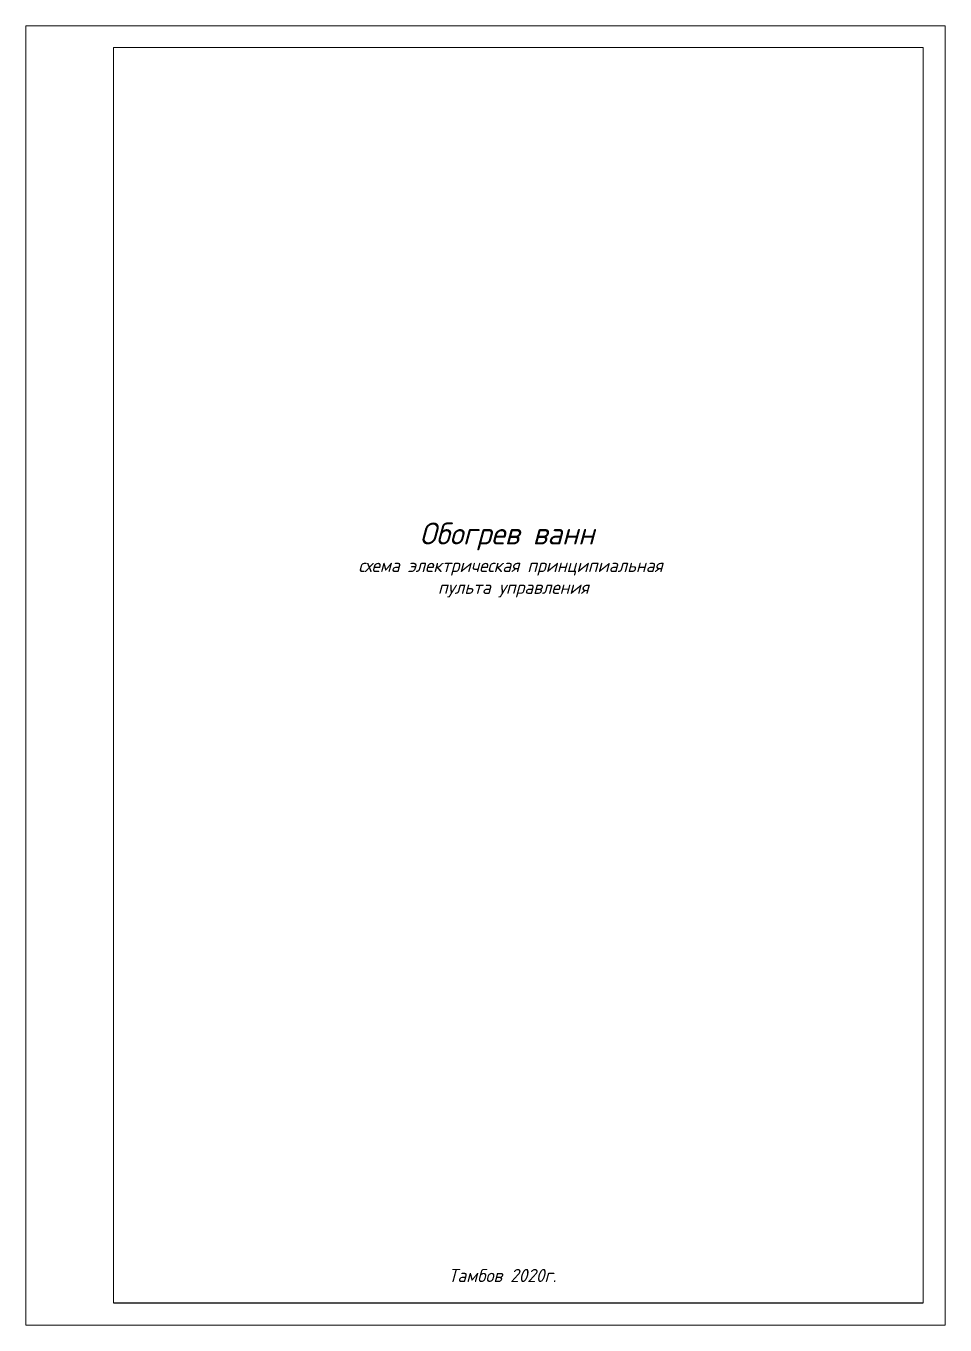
# Model space of a CAD drawing. Extents: x -319 to 3117, y -991 to 292.
# Drawn here: x -319.5 to -109.5, y -5 to 292 of the extents above; entities that cross this region are included whole.
import ezdxf

# ---------------------------------------------------------------- set-up
doc = ezdxf.new("R2010")
doc.units = 0
doc.linetypes.add('Caddy_Solid', pattern=[0])
doc.layers.get('0').update_dxf_attribs({"lineweight": 15})
doc.layers.add('SYMS', color=7, linetype='Continuous')
doc.styles.get("Standard").update_dxf_attribs({"font": 'GOST_Common Italic_0.ttf'})

msp = doc.modelspace()

# ---------------------------------------------------------------- linework, layer by layer
at = {"linetype": 'Caddy_Solid'}
for p, q in [((-109.454, 292), (-319.454, 292)), ((-319.454, 292), (-319.454, -5)), ((-109.454, -5), (-109.454, 292)), ((-299.454, 0.061), (-299.454, 287.061)), ((-114.454, 287.061), (-299.454, 287.061)), ((-319.454, -5), (-109.454, -5))]:
    msp.add_line(p, q, dxfattribs=at)
msp.add_line((-114.454, 287.061), (-114.454, 0.061))
at = {"layer": 'SYMS'}
msp.add_line((-299.454, 0.061), (-114.454, 0.061), dxfattribs=at)

# ---------------------------------------------------------------- texts
at = {"layer": 'SYMS', "attachment_point": 1}
for s, insert, char_height in [('Обогрев ванн', (-229.526, 178.465), 5), ('\\pi20.55459;схема электрическая принципиальная\\P\\pi38.72618;пульта управления', (-264.055, 170.16), 3), ('Тамбов 2020г.', (-222.925, 7.824), 3)]:
    msp.add_mtext_dynamic_manual_height_columns(s, width=114.37054, gutter_width=12.5, heights=[0], dxfattribs=dict(at, insert=insert, char_height=char_height))

doc.saveas('drawing.dxf')
